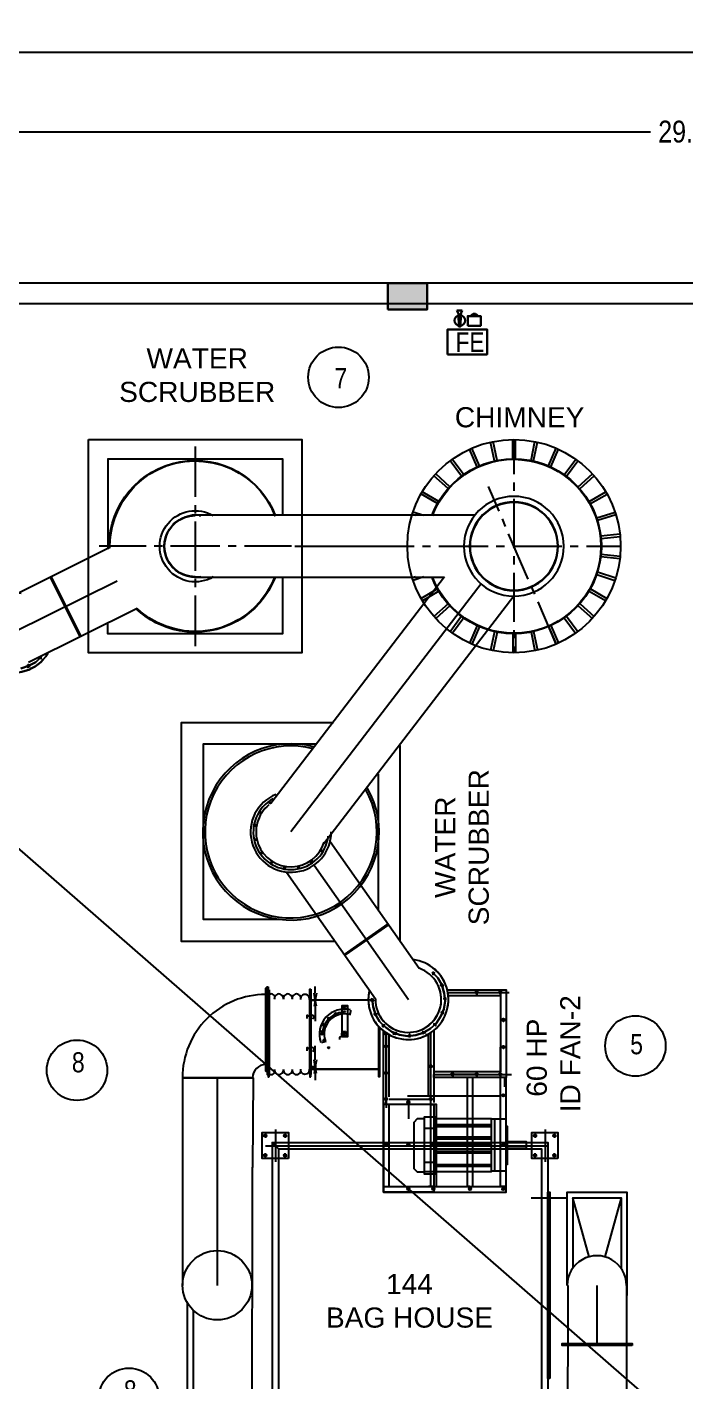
# Model space of a CAD drawing. Header units: metres. Extents: x -488 to 4759, y 38 to 2071.
# Drawn here: x 2941.63 to 2949.15, y 89.87 to 105.35 of the extents above; entities that cross this region are included whole.
import ezdxf
from ezdxf.lldxf.tags import DXFTag

# ---------------------------------------------------------------- set-up
doc = ezdxf.new("R2010")
doc.units = ezdxf.units.M
doc.header["$MEASUREMENT"] = 0
doc.layers.add('0 @ 1', color=7, linetype='Continuous')
doc.styles.add('ARIAL', font='arial.ttf', dxfattribs={"height": 0.8})
doc.styles.add('Arial narrow', font='ARIALN.TTF', dxfattribs={"height": 0.6})
doc.styles.add('CODE', font='swissc.ttf', dxfattribs={"height": 0.25})
doc.styles.add('SH', font='swissc.ttf', dxfattribs={"height": 10})
tags = doc.linetypes.add('00$1$HIDDEN', pattern=[0.375, 0.25, -0.125]).pattern_tags.tags
tags[6:7] = [DXFTag(74, 4), DXFTag(75, 0), DXFTag(340, '0'), DXFTag(46, 1.0), DXFTag(50, 0.0), DXFTag(44, 0.0), DXFTag(45, 0.0)]
tags[4:5] = [DXFTag(74, 4), DXFTag(75, 0), DXFTag(340, '0'), DXFTag(46, 1.0), DXFTag(50, 0.0), DXFTag(44, 0.0), DXFTag(45, 0.0)]
doc.dimstyles.new('OUTER', dxfattribs={"dimscale": 0, "dimtxt": 0.3, "dimasz": 0.18, "dimexe": 0.18, "dimexo": 0.0625, "dimgap": 0.09, "dimtad": 0, "dimzin": 0, "dimdsep": 46, "dimtxsty": 'CODE', "dimcen": 0.09, "dimse1": 1, "dimse2": 1, "dimclrd": 8, "dimclrt": 1, "dimadec": 0, "dimazin": 0, "dimtfac": 1, "dimtofl": 0, "dimtmove": 0, "dimatfit": 3, "dimfxl": 0, "dimtolj": 1, "dimtzin": 0, "dimarcsym": 0})

# ---------------------------------------------------------------- blocks, each defined once
blk = doc.blocks.new('_ArchTick')
at = {"const_width": 0.15}
blk.add_lwpolyline([(-0.5, -0.5), (0.5, 0.5)], dxfattribs=at)
blk = doc.blocks.new('*D399')
at = {"color": 0, "lineweight": -2}
for p, q in [((2934.464, 104.15), (2948.758, 104.15)), ((2963.945, 104.15), (2949.652, 104.15))]:
    blk.add_line(p, q, dxfattribs=at)
at = {"layer": 'Defpoints', "color": 0, "lineweight": -2}
for p in [(2963.945, 104.15), (2934.464, 100.161), (2963.945, 95.929)]:
    blk.add_point(p, dxfattribs=at)
at = {"color": 0, "lineweight": -2, "xscale": 0.2, "yscale": 0.2, "zscale": 0.2, "rotation": 180}
blk.add_blockref('_ArchTick', (2934.464, 104.15), dxfattribs=at)
at = {"color": 0, "lineweight": -2, "xscale": 0.2, "yscale": 0.2, "zscale": 0.2}
blk.add_blockref('_ArchTick', (2963.945, 104.15), dxfattribs=at)
at = {"color": 0, "lineweight": -2, "insert": (2949.205, 104.15), "char_height": 0.25, "attachment_point": 5, "style": 'CODE'}
blk.add_mtext('\\A1;29.48', dxfattribs=at)
blk = doc.blocks.new('*D378')
at = {"color": 0, "lineweight": -2}
for p, q in [((2934.234, 105.06), (2954.952, 105.06)), ((2976.57, 105.06), (2955.852, 105.06))]:
    blk.add_line(p, q, dxfattribs=at)
at = {"layer": 'Defpoints', "color": 0, "lineweight": -2}
for p in [(2976.57, 105.06), (2934.234, 101.547), (2976.57, 101.547)]:
    blk.add_point(p, dxfattribs=at)
at = {"color": 0, "lineweight": -2, "xscale": 0.2, "yscale": 0.2, "zscale": 0.2, "rotation": 180}
blk.add_blockref('_ArchTick', (2934.234, 105.06), dxfattribs=at)
at = {"color": 0, "lineweight": -2, "xscale": 0.2, "yscale": 0.2, "zscale": 0.2}
blk.add_blockref('_ArchTick', (2976.57, 105.06), dxfattribs=at)
at = {"color": 0, "lineweight": -2, "insert": (2955.402, 105.06), "char_height": 0.25, "attachment_point": 5, "style": 'CODE'}
blk.add_mtext('\\A1;42.34', dxfattribs=at)
blk = doc.blocks.new('*D375')
at = {"color": 0, "lineweight": -2}
for p, q in [((2934.234, 105.784), (2970.609, 105.784)), ((3007.884, 105.784), (2971.509, 105.784))]:
    blk.add_line(p, q, dxfattribs=at)
at = {"layer": 'Defpoints', "color": 0, "lineweight": -2}
for p in [(3007.884, 105.784), (2934.234, 101.42), (3007.884, 101.42)]:
    blk.add_point(p, dxfattribs=at)
at = {"color": 0, "lineweight": -2, "xscale": 0.2, "yscale": 0.2, "zscale": 0.2, "rotation": 180}
blk.add_blockref('_ArchTick', (2934.234, 105.784), dxfattribs=at)
at = {"color": 0, "lineweight": -2, "xscale": 0.2, "yscale": 0.2, "zscale": 0.2}
blk.add_blockref('_ArchTick', (3007.884, 105.784), dxfattribs=at)
at = {"color": 0, "lineweight": -2, "insert": (2971.059, 105.784), "char_height": 0.25, "attachment_point": 5, "style": 'CODE'}
blk.add_mtext('\\A1;{\\fSwis721 Cn BT|b1|i0|c0|p34;73.65}', dxfattribs=at)
blk = doc.blocks.new('DFFD')
at = {"color": 0, "lineweight": 30}
for p, q in [((15761.742, 2283.118), (15761.72, 2283.163)), ((15761.759, 2283.118), (15761.781, 2283.163)), ((15761.742, 2283.055), (15761.742, 2283.118)), ((15761.759, 2283.055), (15761.759, 2283.118))]:
    blk.add_line(p, q, dxfattribs=at)
at = {"color": 0, "lineweight": 30, "ltscale": 0.1}
blk.add_line((15761.781, 2283.163), (15761.72, 2283.163), dxfattribs=at)
at = {"color": 0, "lineweight": 30}
for points in [[(15761.765, 2283.086), (15761.736, 2283.086), (15761.736, 2283.055), (15761.765, 2283.055)], [(15761.759, 2283.055), (15761.742, 2283.055), (15761.742, 2282.98), (15761.759, 2282.98)], [(15761.844, 2282.99), (15761.992, 2282.99), (15761.992, 2283.1), (15761.844, 2283.1)]]:
    blk.add_lwpolyline(points, close=True, dxfattribs=at)
at = {"color": 0, "lineweight": 30, "ltscale": 0.1}
blk.add_lwpolyline([(15761.613, 2282.661), (15762.065, 2282.661), (15762.065, 2282.948), (15761.613, 2282.948)], close=True, dxfattribs=at)
at = {"color": 0, "lineweight": 30}
blk.add_circle((15761.753, 2283.049), 0.0611, dxfattribs=at)
blk.add_arc((15761.919, 2283.082), 0.0446, 24.8747, 155.1253, dxfattribs=at)
at = {"color": 0, "lineweight": 30, "style": 'SH'}
blk.add_text('FE', height=0.2239, dxfattribs=at).set_placement((15761.705, 2282.69))

msp = doc.modelspace()

# ---------------------------------------------------------------- hatches: boundary and pattern name
at = {"lineweight": 30}
h = msp.add_hatch(color=256, dxfattribs=at)
h.dxf.hatch_style = 1
h.paths.add_polyline_path([(2945.75647, 102.11778), (2946.20647, 102.11778), (2946.20647, 102.41778), (2945.75647, 102.41778)])

# ---------------------------------------------------------------- linework, layer by layer
at = {"linetype": '00$1$HIDDEN', "lineweight": -2, "ltscale": 2}
msp.add_line((2934.38391, 102.19278), (2948.84173, 89.57555), dxfattribs=at)
for p, q in [((2946.9754, 100.3866), (2946.9295, 100.60174)), ((2947.00632, 100.39264), (2946.95979, 100.60816)), ((2947.18251, 100.4109), (2947.18251, 100.63149)), ((2947.19761, 100.63158), (2947.19761, 100.23435)), ((2947.21344, 100.4109), (2947.21344, 100.63148)), ((2947.39322, 100.39264), (2947.43695, 100.60786)), ((2947.41983, 100.3866), (2947.46625, 100.60162)), ((2943.55355, 100.55099), (2943.55355, 99.97561)), ((2946.77764, 100.31957), (2946.68789, 100.51991)), ((2946.80497, 100.3318), (2946.71523, 100.53209)), ((2947.59098, 100.3318), (2947.6806, 100.53183)), ((2947.61759, 100.31957), (2947.70779, 100.51971)), ((2942.55251, 100.4109), (2942.55251, 99.37716)), ((2946.59785, 100.21307), (2946.46808, 100.38923)), ((2946.62231, 100.22824), (2946.4924, 100.40693)), ((2947.77292, 100.22824), (2947.90319, 100.40667)), ((2947.79737, 100.21307), (2947.9275, 100.38896)), ((2946.44612, 100.06996), (2946.28099, 100.21627)), ((2946.46481, 100.09125), (2946.30234, 100.23999)), ((2947.19761, 100.14), (2947.19761, 100.04558)), ((2947.93185, 100.09125), (2948.09478, 100.23794)), ((2947.95343, 100.06996), (2948.11494, 100.21548)), ((2946.32458, 99.89945), (2946.13417, 100.00865)), ((2946.33968, 99.92383), (2946.1495, 100.0352)), ((2947.02718, 99.81121), (2946.90564, 100.09434)), ((2948.05626, 99.92383), (2948.24591, 100.03489)), ((2948.07136, 99.89945), (2948.26123, 100.00834)), ((2943.55355, 99.88119), (2943.55355, 99.78684)), ((2947.19761, 99.95425), (2947.19761, 99.3911)), ((2943.52112, 99.76857), (2946.75171, 99.76857)), ((2943.55355, 99.69249), (2943.55355, 99.12926)), ((2946.07145, 99.76246), (2946.03351, 99.77474)), ((2946.16853, 99.76246), (2946.04254, 99.80258)), ((2947.10053, 99.63769), (2947.06457, 99.7229)), ((2948.14472, 99.73506), (2948.35284, 99.80214)), ((2948.15407, 99.70766), (2948.36176, 99.7746)), ((2947.35942, 99.03491), (2947.13649, 99.5524)), ((2948.19074, 99.53111), (2948.40856, 99.55403)), ((2948.19362, 99.50069), (2948.41173, 99.52364)), ((2942.57063, 99.39338), (2941.30721, 98.76563)), ((2942.99046, 99.41238), (2942.45471, 99.41238)), ((2943.17959, 99.41238), (2943.08539, 99.41238)), ((2943.83401, 99.41238), (2943.27164, 99.41238)), ((2944.02314, 99.41238), (2943.92822, 99.41238)), ((2944.6531, 99.41238), (2944.11663, 99.41238)), ((2944.69266, 99.41238), (2945.18526, 99.41238)), ((2945.0114, 99.41238), (2945.57233, 99.41238)), ((2945.28019, 99.41238), (2945.3744, 99.41238)), ((2945.30772, 99.41238), (2945.40193, 99.41238)), ((2945.49614, 99.41238), (2946.05635, 99.41238)), ((2946.15127, 99.41238), (2946.24476, 99.41238)), ((2946.33968, 99.41238), (2946.90277, 99.41238)), ((2946.9941, 99.41238), (2947.08831, 99.41238)), ((2947.18251, 99.41238), (2947.7456, 99.41238)), ((2947.84052, 99.41238), (2947.93185, 99.41238)), ((2948.02678, 99.41238), (2948.41681, 99.41238)), ((2947.19761, 99.29667), (2947.19761, 99.20232)), ((2948.19074, 99.29365), (2948.40856, 99.27073)), ((2948.19362, 99.32105), (2948.41145, 99.29813)), ((2941.89526, 99.05781), (2942.23433, 98.37541)), ((2941.90095, 99.06064), (2942.24002, 98.37823)), ((2941.90664, 99.06346), (2942.2457, 98.38106)), ((2943.5439, 99.05619), (2946.38297, 99.05619)), ((2946.40342, 99.06231), (2944.41715, 96.47061)), ((2946.07145, 99.06231), (2946.03351, 99.05003)), ((2946.16853, 99.06231), (2946.04314, 99.0204)), ((2947.19761, 99.10797), (2947.19761, 98.54776)), ((2948.14472, 99.08971), (2948.35214, 99.02056)), ((2948.15407, 99.1171), (2948.36176, 99.05016)), ((2942.66073, 99.01271), (2941.47674, 98.42442)), ((2943.55355, 99.03793), (2943.55355, 98.94358)), ((2946.82185, 98.98024), (2944.64719, 96.14547)), ((2946.32458, 98.92531), (2946.13515, 98.81438)), ((2946.33968, 98.89791), (2946.14982, 98.78903)), ((2947.43565, 98.8644), (2947.39897, 98.94962)), ((2948.05626, 98.89791), (2948.24559, 98.78933)), ((2948.07136, 98.92531), (2948.26026, 98.81469)), ((2943.55355, 98.84915), (2943.55355, 98.27075)), ((2947.19522, 98.84002), (2945.01943, 96.0038)), ((2946.44612, 98.7548), (2946.28212, 98.6072)), ((2947.68095, 98.29308), (2947.47232, 98.77609)), ((2947.95343, 98.7548), (2948.11382, 98.60801)), ((2942.8894, 98.70089), (2941.64627, 98.08322)), ((2946.46481, 98.73043), (2946.30271, 98.58437)), ((2946.59785, 98.6117), (2946.46916, 98.43473)), ((2946.62231, 98.59343), (2946.49386, 98.4168)), ((2947.77292, 98.59343), (2947.90173, 98.41706)), ((2947.79737, 98.6117), (2947.92642, 98.43499)), ((2947.93185, 98.73043), (2948.09439, 98.58641)), ((2946.77764, 98.50519), (2946.68789, 98.30485)), ((2946.80497, 98.49297), (2946.71523, 98.29267)), ((2946.9754, 98.43515), (2946.92965, 98.22299)), ((2947.19761, 98.45341), (2947.19761, 98.35906)), ((2947.41983, 98.43515), (2947.4661, 98.22311)), ((2947.59098, 98.49297), (2947.6806, 98.29293)), ((2947.61759, 98.50519), (2947.70779, 98.30506)), ((2944.55243, 98.41077), (2944.52869, 98.41077)), ((2947.00632, 98.42904), (2946.95995, 98.21657)), ((2947.18251, 98.41077), (2947.18251, 98.19328)), ((2947.21344, 98.41077), (2947.21344, 98.19328)), ((2947.39322, 98.42904), (2947.43681, 98.21688)), ((2947.19761, 98.26464), (2947.19761, 98.19318)), ((2945.09591, 96.03641), (2946.1123, 94.58679)), ((2944.91229, 95.76736), (2945.98984, 94.23052)), ((2945.75576, 95.0953), (2945.25663, 94.74533)), ((2945.75941, 95.0901), (2945.26027, 94.74013)), ((2945.76306, 95.0849), (2945.26392, 94.73493))]:
    msp.add_line(p, q)
at = {"lineweight": -2}
for points in [[(2963.9449, 102.41779), (2934.23391, 102.41777), (2934.23391, 76.70777), (2963.9449, 76.70779)], [(3007.88391, 102.41777), (2934.23391, 102.41777), (2934.23391, 39.51778), (3007.88391, 39.51778)]]:
    msp.add_lwpolyline(points, close=True, dxfattribs=at)
for points in [[(2934.46391, 102.18778), (2964.17391, 102.18778), (2964.17391, 102.41778), (2934.23391, 102.41778)], [(2942.55179, 100.4109), (2944.55243, 100.4109), (2944.55243, 99.86292), (2944.55243, 99.76857)], [(2942.57853, 99.38876), (2942.57696, 99.4154), (2942.58631, 99.52198), (2942.605, 99.62855), (2942.63233, 99.73204), (2942.67476, 99.8325), (2942.72582, 99.92685), (2942.78982, 100.01516), (2942.8603, 100.09736), (2942.94228, 100.17042), (2943.02786, 100.23435), (2943.12134, 100.28613), (2943.22274, 100.3287), (2943.32558, 100.3592), (2943.43273, 100.38048), (2943.54204, 100.3866), (2943.64847, 100.38048), (2943.7549, 100.36524), (2943.86205, 100.33784), (2943.96201, 100.29829), (2944.05694, 100.24651), (2944.14755, 100.18567), (2944.22953, 100.11562), (2944.3036, 100.03645), (2944.36689, 99.94821), (2944.42226, 99.85688), (2944.46469, 99.75642)], [(2943.55355, 99.06231), (2943.49242, 99.06835), (2943.43201, 99.08359), (2943.37736, 99.10797), (2943.32846, 99.1445), (2943.28531, 99.18708), (2943.24935, 99.23583), (2943.2249, 99.29063), (2943.21052, 99.35147), (2943.20333, 99.41238), (2943.21052, 99.47329), (2943.2249, 99.53111), (2943.24935, 99.58591), (2943.28531, 99.63769), (2943.32846, 99.68026), (2943.37736, 99.71377), (2943.43201, 99.74117), (2943.49242, 99.75642), (2943.55355, 99.76246)], [(2944.55243, 99.05619), (2944.55243, 98.41077), (2942.55251, 98.41077), (2942.55251, 98.5335)], [(2944.46469, 99.06231), (2944.41867, 98.96184), (2944.36401, 98.87051), (2944.30001, 98.7822), (2944.22378, 98.70303), (2944.1418, 98.63305), (2944.05334, 98.57516), (2943.95554, 98.52346), (2943.85558, 98.48383), (2943.75203, 98.45643), (2943.642, 98.44126), (2943.53557, 98.43817), (2943.42554, 98.44428), (2943.31911, 98.46557), (2943.21627, 98.49606), (2943.11919, 98.53863), (2943.02426, 98.59343), (2942.93653, 98.65736), (2942.88921, 98.70106)], [(2941.56096, 98.01531), (2941.64769, 98.04242), (2941.729, 98.08578), (2941.79405, 98.15083), (2941.729, 98.08578), (2941.64769, 98.04242), (2941.56096, 98.01531)], [(2941.63685, 98.04242), (2941.64769, 98.02616)], [(2945.15288, 94.8933), (2944.33279, 94.8933), (2943.39502, 94.8933), (2943.39502, 97.39764), (2944.29485, 97.39764), (2944.79897, 97.39764), (2945.13566, 97.39764)], [(2944.9424, 97.14829), (2944.70682, 97.14829), (2944.29485, 97.14829), (2943.64437, 97.14829), (2943.64437, 95.14807), (2944.50246, 95.14807)], [(2945.89394, 97.1321), (2945.89394, 96.14547), (2945.89394, 94.8933)], [(2945.64459, 96.81039), (2945.64459, 96.14547), (2945.64459, 95.25386)], [(2944.24606, 96.22136), (2944.22438, 96.22678)], [(2944.30569, 95.87986), (2944.30569, 95.87444)], [(2944.87486, 95.80939), (2944.8857, 95.78771)], [(2946.26936, 94.53643), (2946.32864, 94.47716), (2946.372, 94.39585), (2946.39911, 94.3037), (2946.40995, 94.21154), (2946.39369, 94.11939), (2946.36116, 94.03808), (2946.30695, 93.95677), (2946.24191, 93.89715), (2946.1606, 93.84836), (2946.07387, 93.82126), (2945.98172, 93.81042), (2945.88957, 93.82668), (2945.80284, 93.8592), (2945.72695, 93.91341), (2945.6619, 93.97846), (2945.61311, 94.05977), (2945.58601, 94.1465), (2945.57517, 94.23865), (2945.57517, 94.22239), (2945.58601, 94.23323), (2945.57517, 94.22239), (2945.58601, 94.22239), (2945.58601, 94.23323), (2945.57517, 94.22239), (2945.58601, 94.22239), (2945.58601, 94.23323), (2945.57517, 94.22239), (2945.57517, 94.23865), (2945.58601, 94.1465), (2945.61311, 94.05977), (2945.6619, 93.97846), (2945.72695, 93.91341), (2945.80284, 93.8592), (2945.88957, 93.82668), (2945.98172, 93.81042), (2946.07387, 93.82126), (2946.1606, 93.84836), (2946.24191, 93.89715), (2946.30695, 93.95677), (2946.36116, 94.03808), (2946.39369, 94.11939), (2946.40995, 94.21154), (2946.39911, 94.3037), (2946.372, 94.39585), (2946.32864, 94.47716), (2946.26359, 94.5422)], [(2944.38805, 94.37416), (2944.38805, 93.39845), (2944.37721, 93.39845), (2944.37721, 94.37416), (2944.38805, 94.37416)], [(2944.38805, 93.37135), (2944.38805, 94.34164), (2944.37721, 94.34164), (2944.37721, 93.37135), (2944.38805, 93.37135)], [(2944.39889, 94.34164), (2944.39889, 93.37135), (2944.38805, 93.37135), (2944.38805, 94.34164), (2944.39889, 94.34164)], [(2944.39889, 93.34424), (2944.39889, 94.31454), (2944.38805, 94.31454), (2944.38805, 93.34424), (2944.39889, 93.34424)], [(2944.87591, 94.34706), (2944.87591, 93.37135), (2944.86506, 93.37135), (2944.86506, 94.34706), (2944.87591, 94.34706)], [(2944.87591, 93.34424), (2944.87591, 94.31454), (2944.86506, 94.31454), (2944.86506, 93.34424), (2944.87591, 93.34424)], [(2944.94095, 94.3037), (2944.92469, 94.22781), (2944.91385, 94.3037)], [(2944.92469, 94.3037), (2944.92469, 94.37958)], [(2946.42621, 94.34164), (2947.10921, 94.34164), (2947.10921, 93.33882), (2946.27985, 93.33882), (2946.27985, 93.37135), (2947.16884, 93.37135)], [(2946.44247, 94.27659), (2947.04416, 94.27659), (2947.04416, 93.40387), (2946.27985, 93.40387)], [(2946.372, 94.38501), (2946.39369, 94.39043)], [(2946.43705, 94.30912), (2947.14173, 94.30912)], [(2946.49668, 94.30912), (2946.77313, 94.30912), (2946.77313, 94.3308)], [(2946.78939, 94.30912), (2946.75687, 94.30912), (2946.77313, 94.30912), (2946.77313, 94.30912), (2946.77313, 94.28743), (2946.77313, 94.32538), (2946.77313, 94.30912), (2946.77313, 94.30912), (2946.77313, 94.30912), (2947.04416, 94.30912), (2947.04416, 94.32538)], [(2947.06042, 94.30912), (2947.0279, 94.30912), (2947.04416, 94.30912), (2947.04416, 94.30912), (2947.04416, 94.28743), (2947.04416, 94.32538), (2947.04416, 94.30912), (2947.04416, 94.30912), (2947.04416, 94.30912), (2947.04416, 93.99472), (2947.09295, 93.99472), (2947.06042, 93.99472), (2947.07669, 93.99472), (2947.07669, 93.99472), (2947.07669, 93.97846), (2947.07669, 94.01098), (2947.07669, 93.99472), (2947.07669, 93.99472), (2947.07669, 93.99472)], [(2945.6619, 93.43097), (2945.6619, 93.91341), (2945.6619, 93.43097), (2944.86506, 93.43097), (2944.86506, 94.22781), (2945.53722, 94.22781)], [(2945.53722, 94.22239), (2944.86506, 94.22239), (2944.86506, 93.43639), (2945.6619, 93.43639), (2945.6619, 93.91341), (2945.6619, 93.34424), (2945.65106, 93.34424), (2945.65106, 93.92425)], [(2944.87591, 94.22781), (2944.94095, 94.22781)], [(2944.87591, 94.22239), (2944.94095, 94.22239)], [(2944.94095, 94.15192), (2944.92469, 94.22239), (2944.91385, 94.15192)], [(2944.92469, 94.22781), (2944.92469, 94.22239)], [(2944.92469, 94.15192), (2944.92469, 93.98388)], [(2945.23367, 93.805), (2945.23367, 94.16276), (2945.2933, 94.16276), (2945.2933, 93.805), (2945.23367, 93.805), (2945.24993, 93.82126), (2945.22825, 93.81584)], [(2945.3204, 94.04893), (2945.33666, 94.10855)], [(2944.83254, 94.01098), (2944.83254, 94.04893), (2944.85964, 94.03266), (2944.85964, 94.03808), (2944.86506, 94.04893), (2944.87049, 94.04893), (2944.88133, 94.05435), (2944.88675, 94.05435), (2944.89759, 94.04893), (2944.90301, 94.04351), (2944.90843, 94.03266), (2944.90843, 94.02182), (2944.90301, 94.01098), (2944.89759, 94.01098), (2944.89217, 94.00556)], [(2945.04937, 93.93509), (2944.99516, 93.95677)], [(2945.26077, 94.08687), (2945.19572, 94.07603), (2945.1361, 94.05435), (2945.08189, 94.01098), (2945.03853, 93.95677), (2945.01684, 93.89715), (2945.006, 93.8321)], [(2945.23367, 93.81042), (2945.20114, 93.79416), (2945.20114, 93.77247)], [(2945.70526, 93.05153), (2945.70526, 93.87547)], [(2945.72153, 93.83752), (2945.75405, 93.83752), (2945.73779, 93.83752), (2945.73779, 93.83752), (2945.73779, 93.82126), (2945.73779, 93.85378), (2945.73779, 93.83752), (2945.73779, 93.83752), (2945.73779, 93.83752), (2945.71611, 93.83752)], [(2945.75405, 93.38761), (2945.72153, 93.38761), (2945.73779, 93.38761), (2945.73779, 93.38761), (2945.73779, 93.37135), (2945.73779, 93.40929), (2945.73779, 93.38761), (2945.73779, 93.38761), (2945.73779, 93.38761), (2945.73779, 93.69116), (2945.75405, 93.69116), (2945.72153, 93.69116), (2945.73779, 93.69116), (2945.73779, 93.69116), (2945.73779, 93.66948), (2945.73779, 93.70743), (2945.73779, 93.69116), (2945.73779, 93.69116), (2945.73779, 93.69116), (2945.73779, 93.85378), (2945.73779, 93.84294), (2945.73779, 92.9919)], [(2945.77031, 93.11658), (2945.77031, 93.8321)], [(2945.83536, 93.84836), (2945.82994, 93.8321)], [(2946.1877, 93.84294), (2946.19312, 93.84294)], [(2946.2148, 93.8321), (2946.2148, 93.11658)], [(2946.26359, 93.4635), (2946.23107, 93.4635), (2946.24733, 93.4635), (2946.24733, 93.4635), (2946.24733, 93.44723), (2946.24733, 93.48518), (2946.24733, 93.4635), (2946.24733, 93.4635), (2946.24733, 93.4635), (2946.24733, 93.83752)], [(2946.24733, 93.00274), (2946.24733, 93.85378)], [(2946.27985, 93.87547), (2946.27985, 93.05153)], [(2944.83254, 93.64238), (2944.83254, 93.68032), (2944.85964, 93.65864), (2944.85964, 93.66948), (2944.86506, 93.6749), (2944.87049, 93.68032), (2944.88133, 93.68574), (2944.88675, 93.68574), (2944.89759, 93.68032), (2944.90301, 93.6749), (2944.90843, 93.66406), (2944.90843, 93.65322), (2944.90301, 93.64238), (2944.89759, 93.63696), (2944.89217, 93.63154)], [(2944.92469, 93.53939), (2944.92469, 93.702)], [(2945.04937, 93.75079), (2944.99516, 93.73453)], [(2947.06042, 93.37135), (2947.0279, 93.37135), (2947.04416, 93.37135), (2947.04416, 93.37135), (2947.04416, 93.39303), (2947.04416, 93.35508), (2947.04416, 93.37135), (2947.04416, 93.37135), (2947.04416, 93.37135), (2947.04416, 93.68574), (2947.09295, 93.68574), (2947.06042, 93.68574), (2947.07669, 93.68574), (2947.07669, 93.68574), (2947.07669, 93.702), (2947.07669, 93.66948), (2947.07669, 93.68574), (2947.07669, 93.68574), (2947.07669, 93.68574)], [(2944.94095, 93.53939), (2944.92469, 93.4635), (2944.91385, 93.53939)], [(2943.41233, 93.3334), (2944.21459, 93.3334), (2943.40691, 93.3334), (2943.40691, 90.95916)], [(2943.80804, 90.95916), (2943.80804, 93.3334)], [(2944.21459, 93.3334), (2944.20917, 92.3089)], [(2944.87591, 93.4635), (2944.94095, 93.4635)], [(2944.87591, 93.45808), (2944.94095, 93.45808)], [(2944.94095, 93.38219), (2944.92469, 93.45808), (2944.91385, 93.38219)], [(2944.92469, 93.45808), (2944.92469, 93.4635)], [(2944.92469, 93.38219), (2944.92469, 93.3063)], [(2945.70526, 92.02703), (2945.70526, 92.09207), (2947.10921, 92.09207), (2947.04416, 92.09207), (2947.04416, 93.34966)], [(2946.27985, 92.02703), (2945.70526, 92.02703), (2945.70526, 93.02985), (2945.70526, 92.02703), (2947.10921, 92.02703), (2947.10921, 93.33882), (2947.07669, 93.33882)], [(2945.73779, 93.02985), (2945.73779, 93.38761), (2945.74863, 93.38761)], [(2946.31238, 92.09207), (2946.31238, 93.02985), (2946.24733, 93.02985), (2946.24733, 93.08947), (2946.24733, 93.4635), (2946.26901, 93.4635)], [(2946.24733, 92.97564), (2946.24733, 93.02985), (2946.27985, 93.02985), (2946.27985, 92.02703), (2947.10921, 92.02703), (2947.10921, 92.34142), (2947.10921, 93.33882)], [(2946.51294, 93.37135), (2946.48042, 93.37135), (2946.49668, 93.37135), (2946.49668, 93.37135), (2946.49668, 93.39303), (2946.49668, 93.35508), (2946.49668, 93.37135), (2946.49668, 93.37135), (2946.49668, 93.37135)], [(2946.77313, 93.34966), (2946.77313, 93.37135), (2946.49668, 93.37135), (2946.49668, 93.35508)], [(2946.69182, 92.09207), (2946.66472, 92.09207), (2946.66472, 93.33882)], [(2946.72434, 93.33882), (2946.72434, 92.09207)], [(2946.78939, 93.37135), (2946.75687, 93.37135), (2946.77313, 93.37135), (2946.77313, 93.37135), (2946.77313, 93.39303), (2946.77313, 93.35508), (2946.77313, 93.37135), (2946.77313, 93.37135), (2946.77313, 93.37135), (2947.04416, 93.37135), (2947.04416, 93.35508)], [(2947.08753, 93.3334), (2947.08753, 93.23041)], [(2945.70526, 93.05695), (2945.70526, 93.02985), (2945.70526, 93.08947), (2945.75947, 93.08947)], [(2946.27985, 93.02985), (2945.70526, 93.02985)], [(2945.70526, 92.09207), (2945.77031, 92.09207), (2945.77031, 93.02985)], [(2945.75405, 93.08947), (2945.72153, 93.08947), (2945.73779, 93.08947), (2945.73779, 93.08947), (2945.73779, 93.07321), (2945.73779, 93.10573), (2945.73779, 93.08947), (2945.73779, 93.08947), (2945.73779, 93.08947)], [(2945.77031, 93.08947), (2946.2148, 93.08947), (2946.26901, 93.08947)], [(2946.00882, 93.05695), (2945.9763, 93.05695), (2945.99256, 93.05695), (2945.99256, 93.05695), (2945.99256, 93.04069), (2945.99256, 93.07863), (2945.99256, 93.05695), (2945.99256, 93.05695), (2945.99256, 93.05695)], [(2945.98172, 93.12742), (2946.32864, 93.12742)], [(2945.99256, 93.08947), (2945.99256, 92.86723)], [(2945.99256, 93.02985), (2945.99256, 92.88891)], [(2946.05218, 93.12742), (2947.03332, 93.12742)], [(2946.26359, 93.08947), (2946.23107, 93.08947), (2946.24733, 93.08947), (2946.24733, 93.08947), (2946.24733, 93.07321), (2946.24733, 93.10573), (2946.24733, 93.08947), (2946.24733, 93.08947), (2946.24733, 93.08947)], [(2946.24733, 92.09207), (2946.24733, 93.03527)], [(2946.17144, 92.86723), (2946.09013, 92.86723), (2946.05218, 92.82386), (2946.05218, 92.29806), (2946.09013, 92.26011), (2946.17144, 92.26011)], [(2946.17144, 92.26554), (2946.94117, 92.26554), (2946.94117, 92.86723), (2946.29611, 92.86723)], [(2946.94117, 92.27096), (2946.97911, 92.27096), (2947.10921, 92.27096), (2947.10921, 92.86181), (2946.97911, 92.86181), (2946.94117, 92.86181)], [(2946.97911, 92.27096), (2946.97911, 92.86181)], [(2944.62114, 92.41189), (2944.31758, 92.41189), (2944.31758, 92.71003), (2944.62114, 92.71003), (2944.62114, 92.41189)], [(2944.46936, 92.74255), (2944.46936, 92.37395)], [(2946.17144, 92.75881), (2946.29611, 92.75881)], [(2946.94117, 92.79676), (2946.29611, 92.79676)], [(2946.94117, 92.77508), (2946.29611, 92.77508)], [(2947.12005, 92.34142), (2947.10921, 92.34142), (2947.10921, 92.7805), (2947.12005, 92.7805), (2947.12005, 92.34142)], [(2947.69959, 92.41189), (2947.40146, 92.41189), (2947.40146, 92.71003), (2947.69959, 92.71003), (2947.69959, 92.41189)], [(2947.55324, 92.74255), (2947.55324, 92.37395)], [(2944.37721, 92.67208), (2944.33384, 92.67208)], [(2944.35552, 92.69377), (2944.35552, 92.6504)], [(2944.35552, 92.55825), (2947.58576, 92.55825)], [(2944.5073, 89.40344), (2944.5073, 92.52031), (2944.43141, 92.59619), (2944.43141, 89.32755)], [(2944.43141, 92.59619), (2947.58576, 92.59619), (2947.58576, 89.32755), (2944.43141, 89.32755), (2944.5073, 89.40344), (2947.51529, 89.40344), (2947.51529, 92.52031), (2944.5073, 92.52031)], [(2944.43141, 92.56367), (2944.43141, 89.36007)], [(2944.56151, 92.67208), (2944.60487, 92.67208)], [(2944.58319, 92.69377), (2944.58319, 92.6504)], [(2945.75405, 92.56367), (2945.72153, 92.56367), (2945.73779, 92.56367), (2945.73779, 92.56367), (2945.73779, 92.56367), (2945.73779, 92.56367)], [(2946.01424, 92.56367), (2945.9763, 92.56367), (2945.99256, 92.56367), (2945.99256, 92.56367), (2945.99256, 92.56367), (2945.99256, 92.56367)], [(2946.29611, 92.56367), (2946.26359, 92.56367), (2946.27985, 92.56367), (2946.27985, 92.56367), (2946.27985, 92.56367), (2946.27985, 92.56367)], [(2946.94117, 92.65582), (2946.29611, 92.65582)], [(2946.94117, 92.63414), (2946.29611, 92.63414)], [(2946.94117, 92.57451), (2946.29611, 92.57451)], [(2946.94117, 92.55283), (2946.29611, 92.55283)], [(2946.70808, 92.56367), (2946.67556, 92.56367), (2946.69182, 92.56367), (2946.69182, 92.56367), (2946.69182, 92.56367), (2946.69182, 92.56367)], [(2947.09295, 92.56367), (2947.06042, 92.56367), (2947.07669, 92.56367), (2947.07669, 92.56367), (2947.07669, 92.56367), (2947.07669, 92.56367)], [(2947.33688, 92.52573), (2947.12005, 92.52573), (2947.12005, 92.60704), (2947.33688, 92.60704), (2947.33688, 92.52573)], [(2947.46108, 92.67208), (2947.41772, 92.67208)], [(2947.4394, 92.69377), (2947.4394, 92.6504)], [(2947.63997, 92.67208), (2947.68333, 92.67208)], [(2947.66165, 92.69377), (2947.66165, 92.6504)], [(2944.37721, 92.44442), (2944.33384, 92.44442)], [(2944.35552, 92.42273), (2944.35552, 92.47152)], [(2944.56151, 92.44442), (2944.60487, 92.44442)], [(2944.58319, 92.42273), (2944.58319, 92.47152)], [(2946.94117, 92.4932), (2946.29611, 92.4932)], [(2946.94117, 92.47152), (2946.29611, 92.47152)], [(2947.46108, 92.44442), (2947.41772, 92.44442)], [(2947.4394, 92.42273), (2947.4394, 92.47152)], [(2947.63997, 92.44442), (2947.68333, 92.44442)], [(2947.66165, 92.42273), (2947.66165, 92.47152)], [(2944.20375, 89.08362), (2944.20917, 92.31432)], [(2946.17144, 92.36853), (2946.29611, 92.36853)], [(2946.94117, 92.34142), (2946.29611, 92.34142)], [(2946.94117, 92.31974), (2946.29611, 92.31974)], [(2946.22022, 92.09207), (2946.27985, 92.09207), (2946.22022, 92.09207)], [(2946.00882, 92.05955), (2945.9763, 92.05955), (2945.99256, 92.05955), (2945.99256, 92.05955), (2945.99256, 92.05955), (2945.99256, 92.05955)], [(2946.29611, 92.05955), (2946.26359, 92.05955), (2946.27985, 92.05955), (2946.27985, 92.05955), (2946.27985, 92.05955), (2946.27985, 92.05955)], [(2946.7135, 92.05955), (2946.68098, 92.05955), (2946.69724, 92.05955), (2946.69724, 92.05955), (2946.69724, 92.05955), (2946.69724, 92.05955)], [(2947.09295, 92.05955), (2947.06042, 92.05955), (2947.07669, 92.05955), (2947.07669, 92.05955), (2947.07669, 92.05955), (2947.07669, 92.05955)], [(2947.39445, 91.96198), (2947.80642, 91.96198)], [(2947.5966, 92.02703), (2947.5966, 89.89672)], [(2947.80642, 90.95916), (2947.80642, 92.02703), (2948.48942, 92.02703), (2948.48942, 90.84533)], [(2947.87147, 91.96198), (2947.87147, 91.15972)], [(2948.05577, 91.28982), (2947.87147, 91.96198), (2948.42437, 91.96198), (2948.23465, 91.28982)], [(2948.42437, 91.96198), (2948.42437, 91.15972)], [(2947.81184, 90.95916), (2947.80642, 87.25144), (2947.80642, 85.506), (2948.484, 85.506), (2948.484, 85.70114)], [(2948.14792, 90.29784), (2948.14792, 90.95916)], [(2948.484, 90.95916), (2948.484, 87.13219), (2948.484, 85.506)], [(2944.14954, 89.56064), (2944.14954, 89.49559), (2943.46654, 89.49559), (2943.46654, 90.75318)], [(2944.43141, 89.56064), (2943.53159, 89.56064), (2943.53159, 90.67187)], [(2947.74679, 90.287), (2948.54905, 90.287)]]:
    msp.add_lwpolyline(points)
at = {"lineweight": 30}
msp.add_lwpolyline([(2945.75647, 102.11778), (2945.75647, 102.41778), (2946.20647, 102.41778), (2946.20647, 102.11778)], close=True, dxfattribs=at)
for points in [[(2942.33363, 100.63158), (2944.77203, 100.63158), (2944.77203, 98.19318), (2942.33363, 98.19318)], [(2941.79405, 98.12373), (2941.77237, 98.14541)], [(2941.65853, 98.02616), (2941.64227, 98.05868)], [(2944.39242, 96.49781), (2944.4141, 96.47071)], [(2944.27858, 96.37314), (2944.30569, 96.35687)], [(2944.21896, 96.21594), (2944.25148, 96.21052)], [(2944.22438, 96.0479), (2944.2569, 96.05332)], [(2944.29485, 95.89612), (2944.32195, 95.91238)], [(2944.41952, 95.77687), (2944.43578, 95.80939)], [(2944.89654, 95.79313), (2944.88028, 95.82023)], [(2945.01037, 95.9178), (2944.98327, 95.93406)], [(2944.57672, 95.71724), (2944.58214, 95.74976)], [(2944.74476, 95.72266), (2944.73392, 95.75518)], [(2946.29069, 94.5422), (2946.26901, 94.5151)], [(2944.37179, 93.40929), (2944.36095, 93.40929), (2944.36095, 94.3579), (2944.37179, 94.3579), (2944.37179, 93.40929), (2944.37179, 94.3579), (2944.36095, 94.3579), (2944.36095, 93.40929)], [(2944.36095, 93.48518), (2944.36095, 94.28201), (2944.36095, 93.48518), (2944.36095, 94.28201)], [(2944.36637, 93.40929), (2944.37179, 93.40929), (2944.37179, 94.3579), (2944.36637, 94.3579), (2944.36637, 93.40929), (2944.36637, 94.3579), (2944.37179, 94.3579), (2944.37179, 93.40929)], [(2944.37721, 94.28743), (2944.37721, 93.48518)], [(2946.38826, 94.40127), (2946.35574, 94.39043)], [(2945.56433, 94.21697), (2945.57517, 94.22239), (2945.56433, 94.22781), (2945.56975, 94.23323), (2945.57517, 94.22239), (2945.56433, 94.22781), (2945.54807, 94.22781), (2945.56433, 94.22781), (2945.57517, 94.22239), (2945.56975, 94.23323), (2945.56433, 94.22781), (2945.57517, 94.22239)], [(2945.55891, 94.21697), (2945.59685, 94.21697)], [(2945.57517, 94.22239), (2945.56433, 94.21697), (2945.57517, 94.21154), (2945.57517, 94.22239), (2945.57517, 94.23865), (2945.56975, 94.23323), (2945.57517, 94.22239), (2945.56433, 94.21697), (2945.57517, 94.21154), (2945.57517, 94.22239), (2945.56975, 94.23323), (2945.57517, 94.23865)], [(2945.58601, 94.22239), (2945.57517, 94.22239), (2945.58059, 94.21154), (2945.57517, 94.22239), (2945.57517, 94.21154), (2945.58059, 94.21154), (2945.57517, 94.22239), (2945.57517, 94.21154), (2945.58059, 94.21154), (2945.57517, 94.22239)], [(2946.42621, 94.23865), (2946.39369, 94.23865)], [(2944.37179, 93.96762), (2944.37179, 93.90257)], [(2945.59685, 94.05435), (2945.62937, 94.06519)], [(2946.30695, 93.92967), (2946.27985, 93.95135)], [(2946.39369, 94.07061), (2946.36658, 94.08687)], [(2944.37179, 93.59359), (2944.37179, 93.88631)], [(2945.69442, 93.91341), (2945.71611, 93.94051)], [(2945.83536, 93.82668), (2945.85162, 93.85378)], [(2946.0034, 93.79416), (2946.0034, 93.8321)], [(2946.16602, 93.8321), (2946.15518, 93.86462)], [(2944.36095, 93.3334), (2944.36095, 93.3334), (2944.36095, 93.3334), (2944.36095, 93.3334), (2944.36095, 93.3334), (2944.36095, 93.3334), (2944.36095, 93.3334), (2944.36095, 93.3334), (2944.36095, 93.3334), (2944.36095, 93.3334)], [(2947.07669, 93.13284), (2947.07669, 93.13284), (2947.07669, 93.13284), (2947.07669, 93.13284), (2947.06042, 93.13284), (2947.09295, 93.13284), (2947.06042, 93.13284), (2947.07669, 93.13284), (2947.07669, 93.13284), (2947.07669, 93.13284), (2947.07669, 93.13284), (2947.07669, 93.13284), (2947.07669, 93.13284), (2947.07669, 93.13284), (2947.06042, 93.13284), (2947.09295, 93.13284), (2947.06042, 93.13284), (2947.07669, 93.13284), (2947.07669, 93.13284)], [(2946.29611, 92.88349), (2946.17144, 92.88349), (2946.17144, 92.23843), (2946.29611, 92.23843)], [(2947.60744, 89.89672), (2947.58576, 89.89672), (2947.58576, 92.02703), (2947.60744, 92.02703)], [(2948.54905, 90.27616), (2947.74679, 90.27616), (2947.74679, 90.29784), (2948.54905, 90.29784)]]:
    msp.add_lwpolyline(points, close=True)
msp.add_lwpolyline([(2941.56143, 98.87476, 1.90424203), (2941.86755, 98.18518, -1.90424203)], format="xyb", close=True)
msp.add_lwpolyline([(2944.59678, 95.68644), (2945.61316, 94.23683, 1.96240771), (2946.1123, 94.58679)], format="xyb")
for centre, radius in [((2945.19127, 101.34293), 0.34553), ((2947.19761, 99.41238), 1.2192), ((2941.7805, 98.13728), 0.00813), ((2941.7805, 98.13728), 0.00813), ((2941.63956, 98.03429), 0.00813), ((2941.64498, 98.04513), 0.00813), ((2941.64498, 98.04513), 0.00813), ((2944.40055, 96.48426), 0.00813), ((2944.40055, 96.48426), 0.00813), ((2944.29214, 96.37043), 0.00813), ((2944.29214, 96.37043), 0.00813), ((2944.23251, 96.22949), 0.00813), ((2944.23251, 96.21865), 0.00813), ((2944.23251, 96.21865), 0.00813), ((2944.23793, 96.05603), 0.00813), ((2944.23793, 96.05603), 0.00813), ((2944.3084, 95.90425), 0.00813), ((2944.3084, 95.90425), 0.00813), ((2944.42223, 95.79584), 0.00813), ((2944.42223, 95.79584), 0.00813), ((2944.87757, 95.80126), 0.00813), ((2944.88299, 95.8121), 0.00813), ((2944.88299, 95.8121), 0.00813), ((2944.99682, 95.93135), 0.00813), ((2944.99682, 95.93135), 0.00813), ((2944.57401, 95.73621), 0.00813), ((2944.57401, 95.73621), 0.00813), ((2944.73663, 95.74163), 0.00813), ((2944.73663, 95.74163), 0.00813), ((2946.27714, 94.53407), 0.00813), ((2946.27714, 94.53407), 0.00813), ((2946.36929, 94.39856), 0.00813), ((2946.36929, 94.39856), 0.00813), ((2946.38013, 94.39314), 0.00813), ((2946.77042, 94.31183), 0.01355), ((2947.04145, 94.31183), 0.01355), ((2945.25806, 94.14379), 0.01355), ((2945.57246, 94.21968), 0.00813), ((2945.57246, 94.21968), 0.00813), ((2946.40724, 94.24136), 0.00813), ((2946.40724, 94.24136), 0.00813), ((2945.07918, 94.01369), 0.00813), ((2945.16049, 94.0679), 0.00813), ((2945.25806, 94.08958), 0.00813), ((2945.25806, 94.08958), 0.00813), ((2945.6104, 94.06248), 0.00813), ((2945.6104, 94.06248), 0.00813), ((2946.2934, 93.94322), 0.00813), ((2946.2934, 93.94322), 0.00813), ((2946.38013, 94.08416), 0.00813), ((2946.38013, 94.08416), 0.00813), ((2947.07398, 93.99743), 0.01355), ((2948.58604, 93.69869), 0.34553), ((2945.00329, 93.86191), 0.00813), ((2945.00329, 93.83481), 0.00813), ((2945.02497, 93.93238), 0.00813), ((2945.25806, 93.83481), 0.02981), ((2945.25806, 93.83481), 0.01355), ((2945.70255, 93.93238), 0.00813), ((2945.70255, 93.93238), 0.00813), ((2945.73508, 93.84023), 0.01355), ((2945.82723, 93.84023), 0.00813), ((2945.84349, 93.84565), 0.00813), ((2945.84349, 93.84565), 0.00813), ((2946.00069, 93.81313), 0.00813), ((2946.00069, 93.81313), 0.00813), ((2946.15789, 93.85107), 0.00813), ((2946.15789, 93.85107), 0.00813), ((2942.20209, 93.42115), 0.34553), ((2945.02497, 93.76434), 0.00813), ((2945.07918, 93.67761), 0.00813), ((2945.73508, 93.69387), 0.01355), ((2947.07398, 93.68845), 0.01355), ((2946.24462, 93.46621), 0.01355), ((2945.73508, 93.39032), 0.01355), ((2946.49397, 93.37406), 0.01355), ((2946.77042, 93.37406), 0.01355), ((2947.04145, 93.37406), 0.01355), ((2945.73508, 93.09218), 0.01355), ((2945.98985, 93.05966), 0.01355), ((2946.24462, 93.09218), 0.01355), ((2947.07398, 93.13555), 0.01355), ((2947.07398, 93.13555), 0.01355), ((2947.07398, 93.13555), 0.01355), ((2947.07398, 93.13555), 0.01355), ((2944.35281, 92.67479), 0.01355), ((2944.58048, 92.67479), 0.01355), ((2945.73508, 92.56638), 0.01355), ((2945.98985, 92.56638), 0.01355), ((2946.27714, 92.56638), 0.01355), ((2946.68911, 92.56638), 0.01355), ((2947.07398, 92.56638), 0.01355), ((2947.43669, 92.67479), 0.01355), ((2947.65894, 92.67479), 0.01355), ((2944.35281, 92.44713), 0.01355), ((2944.58048, 92.44713), 0.01355), ((2947.43669, 92.44713), 0.01355), ((2947.65894, 92.44713), 0.01355), ((2945.98985, 92.06226), 0.01355), ((2946.27714, 92.06226), 0.01355), ((2946.69453, 92.06226), 0.01355), ((2947.07398, 92.06226), 0.01355), ((2943.80469, 90.96373), 0.39656), ((2942.79584, 89.67021), 0.34553)]:
    msp.add_circle(centre, radius)
for centre, radius, start, end in [((2944.64719, 96.14547), 1.00784, 74.433838, 30.00979), ((2944.64719, 96.14547), 0.98244, 75.040037, 29.403591), ((2944.64719, 96.14547), 0.46179, 111.525009, 0.336305), ((2944.64719, 96.14547), 0.43004, 118.302116, 353.559198), ((2944.64719, 96.14547), 0.39829, 128.988501, 342.872813), ((2945.98999, 94.23032), 0.45822, 166.733341, 83.341578), ((2945.98999, 94.23032), 0.45822, 169.344026, 58.525119), ((2944.3572, 93.33714), 0.95029, 89.937393, 180.062076), ((2944.42328, 94.2522), 0.04066, 337.185806, 204.354102), ((2944.51001, 94.24136), 0.0515, 353.483821, 187.691886), ((2944.613, 94.24136), 0.0515, 353.483821, 187.691886), ((2944.71057, 94.24136), 0.0515, 353.483821, 187.691886), ((2944.80814, 94.23594), 0.0515, 353.483821, 187.691886), ((2945.98984, 94.23052), 0.37673, 203.939956, 23.966306), ((2945.25806, 93.83482), 0.28458, 75.525759, 199.727302), ((2945.25806, 93.83482), 0.23037, 75.525226, 199.727514), ((2944.35819, 93.33622), 0.14896, 89.983568, 180.040893), ((2944.42328, 93.412), 0.04065, 155.647793, 22.812993), ((2944.51001, 93.42284), 0.0515, 172.309526, 6.515549), ((2944.613, 93.42284), 0.0515, 172.309526, 6.515549), ((2944.71058, 93.42284), 0.0515, 172.309526, 6.515549), ((2944.80815, 93.42826), 0.0515, 172.309526, 6.515549), ((2948.14516, 90.96209), 0.33884, 359.968623, 180.036757)]:
    msp.add_arc(centre, radius, start, end)
for points, knots in [([(2942.5708, 99.38531), (2942.57056, 99.39474), (2942.57046, 99.40419), (2942.57049, 99.41368), (2942.57121, 99.88759), (2942.91136, 100.29296), (2943.3788, 100.37717), (2943.8448, 100.46117), (2944.30504, 100.20012), (2944.47116, 99.75613)], [0, 0, 0, 0, 0.0199966, 0.0199966, 0.0199966, 1.0199966, 1.0199966, 1.0199966, 2.0199966, 2.0199966, 2.0199966, 2.0199966]), ([(2946.25914, 99.76095), (2946.42814, 100.21407), (2946.89773, 100.48095), (2947.3738, 100.39494), (2947.84987, 100.30893), (2948.19649, 99.89463), (2948.19649, 99.41087), (2948.19649, 98.92732), (2947.84987, 98.51281), (2947.3738, 98.42681), (2946.89773, 98.3408), (2946.42814, 98.60767), (2946.25914, 99.0608)], [0, 0, 0, 0, 1, 1, 1, 2, 2, 2, 3, 3, 3, 4, 4, 4, 4]), ([(2946.26633, 99.76073), (2946.43533, 100.21048), (2946.90205, 100.47462), (2947.37452, 100.3889), (2947.84699, 100.30289), (2948.19074, 99.89111), (2948.19074, 99.41087), (2948.19074, 98.93063), (2947.84699, 98.51886), (2947.37452, 98.43285), (2946.90205, 98.34684), (2946.43533, 98.61119), (2946.26633, 99.0608)], [0, 0, 0, 0, 1, 1, 1, 2, 2, 2, 3, 3, 3, 4, 4, 4, 4]), ([(2947.19618, 98.84002), (2946.88119, 98.84002), (2946.6259, 99.09575), (2946.6259, 99.41087), (2946.6259, 99.72621), (2946.88119, 99.98165), (2947.19618, 99.98165), (2947.51188, 99.98165), (2947.76717, 99.72621), (2947.76717, 99.41087), (2947.76717, 99.09575), (2947.51188, 98.84002), (2947.19618, 98.84002)], [0, 0, 0, 0, 1, 1, 1, 2, 2, 2, 3, 3, 3, 4, 4, 4, 4]), ([(2943.7585, 99.06051), (2943.58806, 98.96005), (2943.36945, 98.99737), (2943.24216, 99.14882), (2943.11487, 99.29998), (2943.11487, 99.52147), (2943.24216, 99.67292), (2943.36945, 99.82416), (2943.58806, 99.8617), (2943.7585, 99.76123)], [0, 0, 0, 0, 1, 1, 1, 2, 2, 2, 3, 3, 3, 3]), ([(2947.19618, 98.90395), (2946.91715, 98.90395), (2946.6899, 99.13106), (2946.6899, 99.41087), (2946.6899, 99.69098), (2946.91715, 99.91772), (2947.19618, 99.91772), (2947.47592, 99.91772), (2947.70317, 99.69098), (2947.70317, 99.41087), (2947.70317, 99.13106), (2947.47592, 98.90395), (2947.19618, 98.90395)], [0, 0, 0, 0, 1, 1, 1, 2, 2, 2, 3, 3, 3, 4, 4, 4, 4]), ([(2947.1969, 98.91007), (2946.92003, 98.91007), (2946.69566, 99.13436), (2946.69566, 99.41087), (2946.69566, 99.68738), (2946.92003, 99.91168), (2947.1969, 99.91168), (2947.47376, 99.91168), (2947.69741, 99.68738), (2947.69741, 99.41087), (2947.69741, 99.13436), (2947.47376, 98.91007), (2947.1969, 98.91007)], [0, 0, 0, 0, 1, 1, 1, 2, 2, 2, 3, 3, 3, 4, 4, 4, 4]), ([(2943.61755, 99.06202), (2943.47732, 99.03613), (2943.33565, 99.09632), (2943.25726, 99.21498), (2943.17816, 99.33378), (2943.17816, 99.48796), (2943.25726, 99.60669), (2943.31476, 99.69378), (2943.40629, 99.74933), (2943.52112, 99.76857)], [0, 0, 0, 0, 1, 1, 1, 2, 2, 2, 2.73347374, 2.73347374, 2.73347374, 2.73347374]), ([(2944.46972, 99.0608), (2944.30073, 98.61781), (2943.83904, 98.35906), (2943.37304, 98.44558), (2943.18167, 98.48114), (2943.01207, 98.57057), (2942.87865, 98.69641)], [0, 0, 0, 0, 1, 1, 1, 1.41002769, 1.41002769, 1.41002769, 1.41002769])]:
    msp.add_open_spline(points, degree=3, knots=knots)
msp.add_open_spline([(2943.59848, 99.76246), (2943.60484, 99.76163), (2943.61119, 99.76062), (2943.61755, 99.75944)], degree=3)

# ---------------------------------------------------------------- block references
at = {"lineweight": -2}
msp.add_blockref('DFFD', (-12815.17454, -2181.05749), dxfattribs=at)

# ---------------------------------------------------------------- texts
at = {"char_height": 0.23, "width": 67.6583004, "attachment_point": 2, "style": 'ARIAL'}
for s, insert in [('{\\C252;WATER \\PSCRUBBER}', (2943.57575, 101.6742)), ('{\\C252;CHIMNEY}', (2947.26205, 101.00115)), ('{\\C252;144\\PBAG HOUSE}', (2946.00281, 91.09244))]:
    msp.add_mtext(s, dxfattribs=dict(at, insert=insert))
at = {"char_height": 0.23, "attachment_point": 1, "style": 'Arial narrow'}
for s, insert in [('{\\W0.73769;\\C252; \\W1;7}', (2945.09037, 101.44737)), ('{\\W0.71627;\\C252; \\W1;5}', (2948.47382, 93.83376)), ('{\\W0.7227;\\C252; \\W1;8}', (2942.08987, 93.62747)), ('{\\W0.7227;\\C252; \\W1;8}', (2942.68362, 89.87653))]:
    msp.add_mtext_dynamic_manual_height_columns(s, width=0.23, gutter_width=1.15, heights=[0], dxfattribs=dict(at, insert=insert))
at = {"char_height": 0.23, "width": 67.6583004, "attachment_point": 2, "rotation": 90, "style": 'ARIAL'}
for s, insert in [('{\\C252;WATER \\PSCRUBBER}', (2946.2957, 95.97086)), ('{\\C252;60 HP\\P ID FAN-2}', (2947.34249, 93.56472))]:
    msp.add_mtext(s, dxfattribs=dict(at, insert=insert))

# ---------------------------------------------------------------- dimensions: what is measured, and where the dimension line sits
at = {"layer": '0 @ 1', "lineweight": -2}
dim = msp.add_linear_dim(base=(3007.88391, 105.78393), p1=(2934.23391, 101.42024), p2=(3007.88391, 101.42023), text='{\\fSwis721 Cn BT|b1|i0|c0|p34;<>}', dimstyle='OUTER', override={"dimscale": 1, "dimtxt": 0.25, "dimasz": 0.2, "dimblk": 'ArchTick', "dimclrd": 0, "dimclrt": 0, "dimtix": 0, "dimtofl": 0, "dimtmove": 0, "dimatfit": 3, "dimfxl": 25.4}, dxfattribs=at)
dim.commit()
dim.dimension.update_dxf_attribs({"geometry": '*D375', "text_midpoint": (2971.05891, 105.78393)})
for base, p1, p2, override, picture, middle in [((2976.56985, 105.06014), (2934.23391, 101.54706), (2976.56985, 101.54706), {"dimscale": 1, "dimtxt": 0.25, "dimasz": 0.2, "dimblk": 'ArchTick', "dimclrd": 0, "dimclrt": 0, "dimtix": 0, "dimtofl": 0, "dimtmove": 0, "dimatfit": 3, "dimfxl": 25.4}, '*D378', (2955.40188, 105.06014)), ((2963.94542, 104.14959), (2934.46391, 100.16064), (2963.94542, 95.92896), {"dimscale": 1, "dimtxt": 0.25, "dimasz": 0.2, "dimblk": 'ArchTick', "dimclrd": 0, "dimclrt": 0, "dimtix": 0, "dimtofl": 0, "dimtmove": 1, "dimatfit": 3, "dimfxl": 25.4}, '*D399', (2949.20466, 104.14959))]:
    dim = msp.add_linear_dim(base=base, p1=p1, p2=p2, dimstyle='OUTER', override=override, dxfattribs=at)
    dim.commit()
    dim.dimension.update_dxf_attribs({"geometry": picture, "text_midpoint": middle})

doc.saveas('drawing.dxf')
